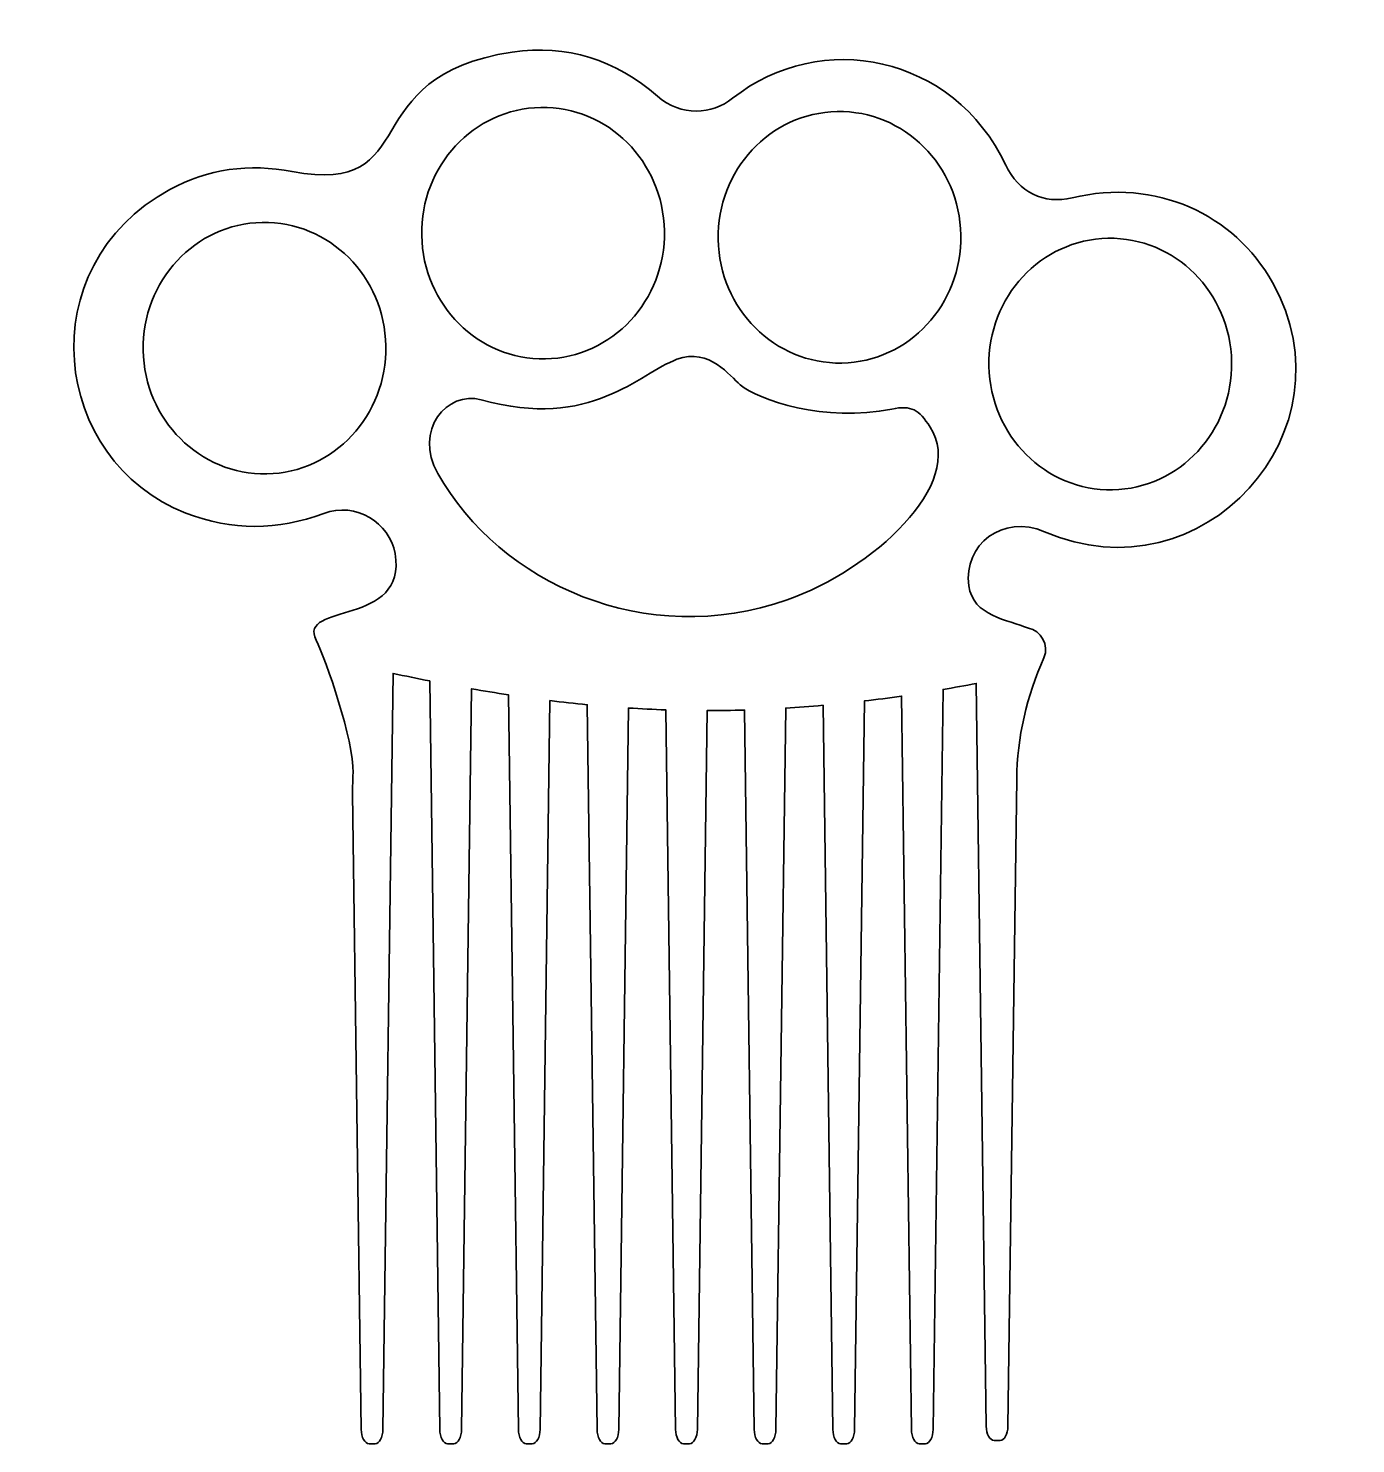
# Model space of a CAD drawing. Header units: inches. Extents: x 12.98 to 18.4, y -24.7 to -18.92.
import ezdxf

# ---------------------------------------------------------------- set-up
doc = ezdxf.new("R2010")
doc.units = ezdxf.units.IN
doc.header["$MEASUREMENT"] = 0
doc.layers.add('_U+0421_U+043B_U+043E_U+0439 1', color=7, linetype='Continuous')

msp = doc.modelspace()

# ---------------------------------------------------------------- linework, layer by layer
at = {"layer": '_U+0421_U+043B_U+043E_U+0439 1', "color": 22, "lineweight": 35, "true_color": 0xe52421}
for points, knots in [([(18.0619, -19.9584), (17.9055, -19.6799), (17.5846, -19.531), (17.2438, -19.6128), (17.1261, -19.6411), (17.0239, -19.5895), (16.9717, -19.4793), (16.7584, -19.0287), (16.2152, -18.9204), (15.8553, -19.2064), (15.7712, -19.2733), (15.6453, -19.282), (15.5479, -19.1972), (15.3772, -19.0487), (15.1785, -18.9852), (14.9544, -19.018), (14.2987, -19.1139), (14.5967, -19.6087), (14.0547, -19.5057), (13.8798, -19.4725), (13.7104, -19.4935), (13.5547, -19.5788), (12.9761, -19.8957), (13.0704, -20.6865), (13.6206, -20.9012), (13.8081, -20.9743), (13.9965, -20.972), (14.1839, -20.9023), (14.3148, -20.8538), (14.454, -20.9407), (14.4754, -21.0659), (14.5268, -21.3665), (14.0746, -21.2659), (14.1528, -21.4201), (14.1931, -21.4996), (14.3076, -21.8308), (14.3036, -21.9626), (14.3027, -21.9904), (14.3016, -22.0182), (14.3019, -22.0461), (14.3019, -22.0461), (14.337, -24.6447), (14.337, -24.6447), (14.3374, -24.6772), (14.3516, -24.7031), (14.3689, -24.7031), (14.3689, -24.7031), (14.3939, -24.7031), (14.3939, -24.7031), (14.4112, -24.7031), (14.4254, -24.6772), (14.4258, -24.6447), (14.4258, -24.6447), (14.4675, -21.5562), (14.4675, -21.5562), (14.5173, -21.5668), (14.5671, -21.577), (14.617, -21.5869), (14.617, -21.5869), (14.6583, -24.6447), (14.6583, -24.6447), (14.6587, -24.6772), (14.6729, -24.7031), (14.6903, -24.7031), (14.6903, -24.7031), (14.7152, -24.7031), (14.7152, -24.7031), (14.7325, -24.7031), (14.7467, -24.6772), (14.7471, -24.6447), (14.7471, -24.6447), (14.788, -21.6188), (14.788, -21.6188), (14.8381, -21.6276), (14.8885, -21.6359), (14.9391, -21.6436), (14.9391, -21.6436), (14.9796, -24.6447), (14.9796, -24.6447), (14.98, -24.6772), (14.9942, -24.7031), (15.0116, -24.7031), (15.0116, -24.7031), (15.0365, -24.7031), (15.0365, -24.7031), (15.0538, -24.7031), (15.068, -24.6772), (15.0684, -24.6447), (15.0684, -24.6447), (15.1086, -21.6671), (15.1086, -21.6671), (15.159, -21.6734), (15.2097, -21.679), (15.261, -21.6839), (15.261, -21.6839), (15.3009, -24.6447), (15.3009, -24.6447), (15.3013, -24.6772), (15.3155, -24.7031), (15.3329, -24.7031), (15.3329, -24.7031), (15.3578, -24.7031), (15.3578, -24.7031), (15.3751, -24.7031), (15.3893, -24.6772), (15.3897, -24.6447), (15.3897, -24.6447), (15.4295, -21.6975), (15.4295, -21.6975), (15.4799, -21.7007), (15.5309, -21.7032), (15.5825, -21.7049), (15.5825, -21.7049), (15.6222, -24.6447), (15.6222, -24.6447), (15.6226, -24.6772), (15.6368, -24.7031), (15.6542, -24.7031), (15.6542, -24.7031), (15.6791, -24.7031), (15.6791, -24.7031), (15.6964, -24.7031), (15.7106, -24.6772), (15.7111, -24.6447), (15.7111, -24.6447), (15.7507, -21.7079), (15.7507, -21.7079), (15.801, -21.7079), (15.8521, -21.7071), (15.9039, -21.7056), (15.9039, -21.7056), (15.9435, -24.6447), (15.9435, -24.6447), (15.944, -24.6772), (15.9581, -24.7031), (15.9755, -24.7031), (15.9755, -24.7031), (16.0004, -24.7031), (16.0004, -24.7031), (16.0177, -24.7031), (16.0319, -24.6772), (16.0324, -24.6447), (16.0324, -24.6447), (16.0721, -21.6979), (16.0721, -21.6979), (16.1223, -21.6949), (16.1732, -21.691), (16.2249, -21.6864), (16.2249, -21.6864), (16.2648, -24.6447), (16.2648, -24.6447), (16.2653, -24.6772), (16.2794, -24.7031), (16.2968, -24.7031), (16.2968, -24.7031), (16.3217, -24.7031), (16.3217, -24.7031), (16.339, -24.7031), (16.3532, -24.6772), (16.3537, -24.6447), (16.3537, -24.6447), (16.3938, -21.6687), (16.3938, -21.6687), (16.4437, -21.6628), (16.4943, -21.6562), (16.5457, -21.6488), (16.5457, -21.6488), (16.5861, -24.6447), (16.5861, -24.6447), (16.5866, -24.6772), (16.6007, -24.7031), (16.6181, -24.7031), (16.6181, -24.7031), (16.643, -24.7031), (16.643, -24.7031), (16.6604, -24.7031), (16.6745, -24.6772), (16.675, -24.6447), (16.675, -24.6447), (16.7158, -21.6217), (16.7158, -21.6217), (16.7603, -21.614), (16.8052, -21.606), (16.8509, -21.5972), (16.8509, -21.5972), (16.8919, -24.6314), (16.8919, -24.6314), (16.8923, -24.6639), (16.9065, -24.6898), (16.9238, -24.6898), (16.9238, -24.6898), (16.9488, -24.6898), (16.9488, -24.6898), (16.9661, -24.6898), (16.9803, -24.6639), (16.9807, -24.6314), (16.9807, -24.6314), (17.0164, -21.9885), (17.0164, -21.9885), (17.0187, -21.8172), (17.057, -21.6484), (17.1277, -21.4924), (17.1513, -21.4403), (17.1146, -21.3805), (17.065, -21.3715), (16.9803, -21.3365), (16.8373, -21.3225), (16.8206, -21.1976), (16.7983, -21.0312), (16.9589, -20.9034), (17.1304, -20.9774), (17.7776, -21.2567), (18.4022, -20.5642), (18.0619, -19.9584)], [0, 0, 0, 0, 1, 1, 1, 2, 2, 2, 3, 3, 3, 4, 4, 4, 5, 5, 5, 6, 6, 6, 7, 7, 7, 8, 8, 8, 9, 9, 9, 10, 10, 10, 11, 11, 11, 12, 12, 12, 13, 13, 13, 14, 14, 14, 15, 15, 15, 16, 16, 16, 17, 17, 17, 18, 18, 18, 19, 19, 19, 20, 20, 20, 21, 21, 21, 22, 22, 22, 23, 23, 23, 24, 24, 24, 25, 25, 25, 26, 26, 26, 27, 27, 27, 28, 28, 28, 29, 29, 29, 30, 30, 30, 31, 31, 31, 32, 32, 32, 33, 33, 33, 34, 34, 34, 35, 35, 35, 36, 36, 36, 37, 37, 37, 38, 38, 38, 39, 39, 39, 40, 40, 40, 41, 41, 41, 42, 42, 42, 43, 43, 43, 44, 44, 44, 45, 45, 45, 46, 46, 46, 47, 47, 47, 48, 48, 48, 49, 49, 49, 50, 50, 50, 51, 51, 51, 52, 52, 52, 53, 53, 53, 54, 54, 54, 55, 55, 55, 56, 56, 56, 57, 57, 57, 58, 58, 58, 59, 59, 59, 60, 60, 60, 61, 61, 61, 62, 62, 62, 63, 63, 63, 64, 64, 64, 65, 65, 65, 66, 66, 66, 67, 67, 67, 68, 68, 68, 69, 69, 69, 70, 70, 70, 71, 71, 71, 71]), ([(15.071, -19.2436), (15.3449, -19.2386), (15.5712, -19.4645), (15.5764, -19.7482), (15.5816, -20.032), (15.3637, -20.2661), (15.0898, -20.2711), (14.8159, -20.2762), (14.5896, -20.0502), (14.5844, -19.7664), (14.5792, -19.4827), (14.7971, -19.2486), (15.071, -19.2436)], [0, 0, 0, 0, 1, 1, 1, 2, 2, 2, 3, 3, 3, 4, 4, 4, 4]), ([(16.3015, -20.2881), (16.0276, -20.2931), (15.8014, -20.0672), (15.7962, -19.7834), (15.791, -19.4997), (16.0088, -19.2656), (16.2827, -19.2606), (16.5566, -19.2555), (16.7829, -19.4815), (16.7881, -19.7653), (16.7933, -20.049), (16.5754, -20.2831), (16.3015, -20.2881)], [0, 0, 0, 0, 1, 1, 1, 2, 2, 2, 3, 3, 3, 4, 4, 4, 4]), ([(13.9512, -20.7409), (13.6772, -20.746), (13.4509, -20.52), (13.4457, -20.2362), (13.4405, -19.9525), (13.6584, -19.7184), (13.9323, -19.7134), (14.2063, -19.7084), (14.4325, -19.9343), (14.4377, -20.218), (14.4429, -20.5018), (14.2251, -20.7359), (13.9512, -20.7409)], [0, 0, 0, 0, 1, 1, 1, 2, 2, 2, 3, 3, 3, 4, 4, 4, 4]), ([(17.4084, -20.8059), (17.1345, -20.8109), (16.9082, -20.5849), (16.903, -20.3011), (16.8978, -20.0174), (17.1156, -19.7833), (17.3896, -19.7783), (17.6635, -19.7733), (17.8898, -19.9992), (17.895, -20.283), (17.9002, -20.5667), (17.6823, -20.8008), (17.4084, -20.8059)], [0, 0, 0, 0, 1, 1, 1, 2, 2, 2, 3, 3, 3, 4, 4, 4, 4]), ([(16.0779, -21.2557), (15.5018, -21.458), (14.9053, -21.1911), (14.6496, -20.7389), (14.5503, -20.5633), (14.6883, -20.3997), (14.8275, -20.4384), (15.2797, -20.5643), (15.4712, -20.3293), (15.6277, -20.2727), (15.7614, -20.2244), (15.8456, -20.3429), (15.8854, -20.3765), (15.9606, -20.4402), (16.2315, -20.531), (16.5057, -20.4761), (16.5872, -20.4598), (16.6156, -20.4775), (16.6625, -20.5498), (16.813, -20.7818), (16.4247, -21.1339), (16.0779, -21.2557)], [0, 0, 0, 0, 1, 1, 1, 2, 2, 2, 3, 3, 3, 4, 4, 4, 5, 5, 5, 6, 6, 6, 7, 7, 7, 7])]:
    msp.add_open_spline(points, degree=3, knots=knots, dxfattribs=at)

doc.saveas('drawing.dxf')
